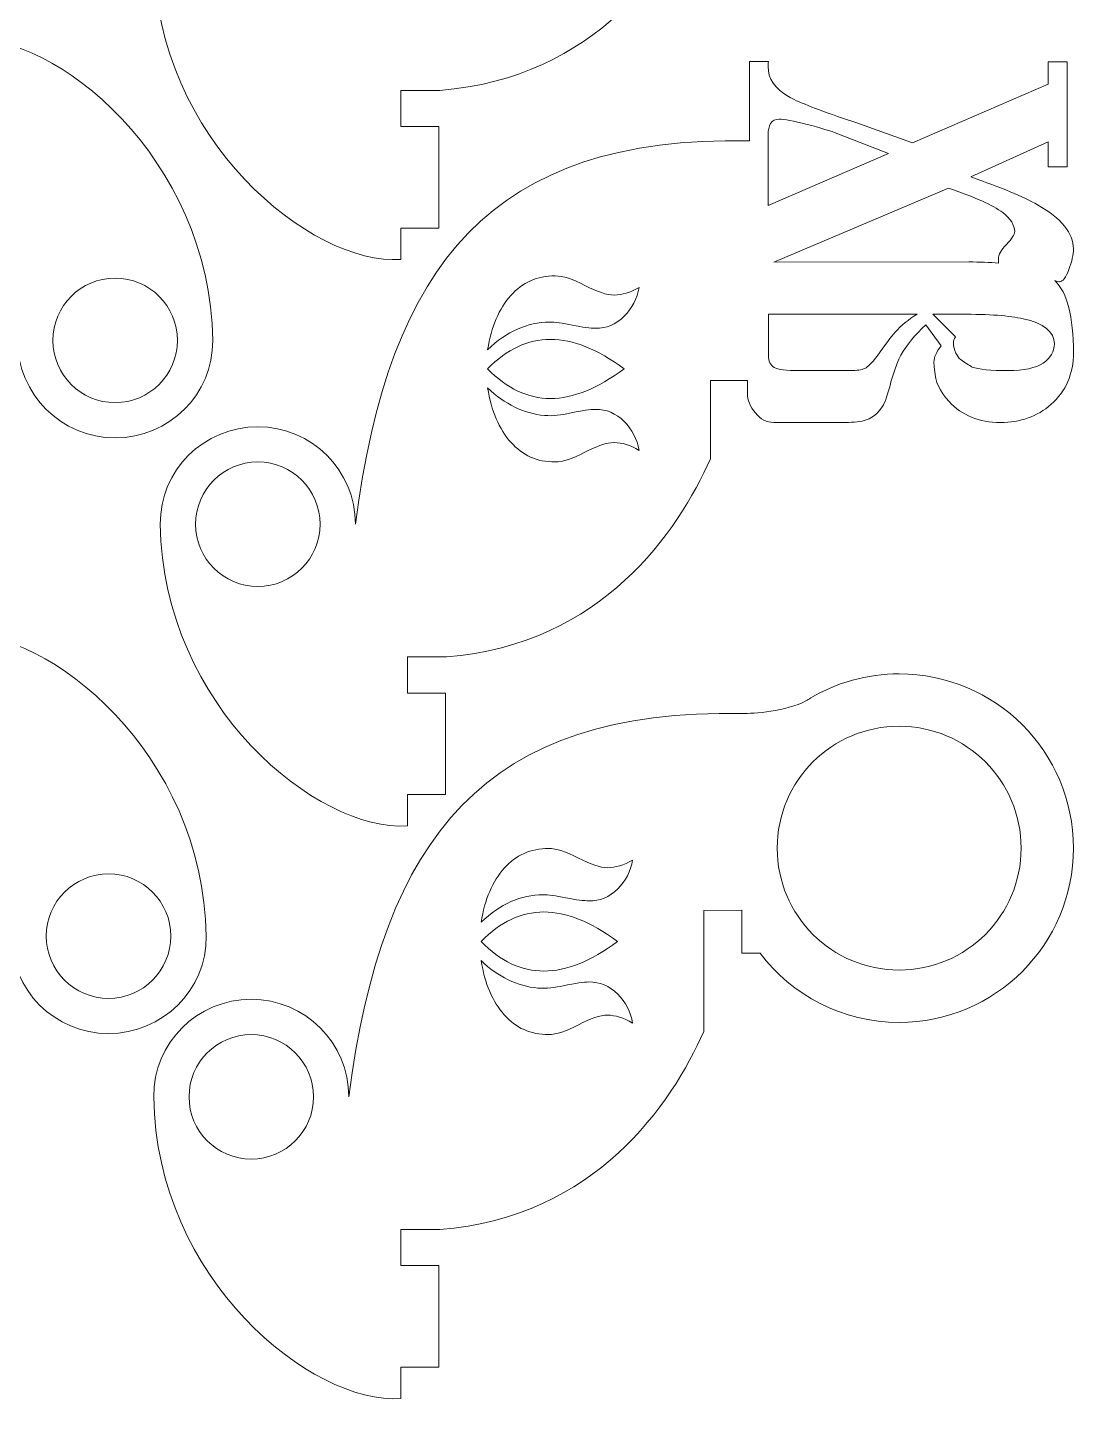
# Model space of a CAD drawing. Header units: centimetres. Extents: x -157 to -41, y -54 to 49.
# Drawn here: x -84.73 to -74.01, y -13.53 to 0.58 of the extents above; entities that cross this region are included whole.
import ezdxf

# ---------------------------------------------------------------- set-up
doc = ezdxf.new("R2010")
doc.units = ezdxf.units.CM
doc.header["$MEASUREMENT"] = 0
doc.layers.add('layer 1', color=7, linetype='Continuous')

msp = doc.modelspace()

# ---------------------------------------------------------------- linework, layer by layer
at = {"layer": 'layer 1', "color": 250, "lineweight": 9}
for points, knots in [([(-88.92392, 1.71043), (-88.92392, 1.71043), (-88.5423, 1.71043), (-88.5423, 1.71043), (-88.5423, 1.71043), (-88.5423, 1.71043), (-88.54194, 2.51514), (-88.54194, 2.51514), (-88.54194, 2.51514), (-88.2096, 3.25602), (-87.44083, 4.41679), (-85.83636, 4.54433), (-85.83636, 4.54433), (-85.83636, 4.54433), (-85.43636, 4.54433), (-85.43636, 4.54433), (-85.43636, 4.54433), (-85.43636, 4.54433), (-85.43636, 4.91499), (-85.43636, 4.91499), (-85.43636, 4.91499), (-85.43636, 4.91499), (-85.82637, 4.91499), (-85.82637, 4.91499), (-85.82637, 4.91499), (-85.82637, 4.91499), (-85.82637, 5.95499), (-85.82637, 5.95499), (-85.82637, 5.95499), (-85.82637, 5.95499), (-85.43636, 5.95499), (-85.43636, 5.95499), (-85.43636, 5.95499), (-85.43636, 5.95499), (-85.43636, 6.27723), (-85.43636, 6.27723), (-85.43636, 6.27723), (-84.51893, 6.33827), (-82.92936, 5.05902), (-82.90304, 3.18463), (-82.90304, 3.18463), (-82.89529, 2.63249), (-83.35085, 2.18463), (-83.90304, 2.18463), (-83.90304, 2.18463), (-84.45523, 2.18463), (-84.90304, 2.63243), (-84.90304, 3.18463), (-84.90304, 3.18463), (-85.24619, 0.50832), (-86.30886, -0.79556), (-88.93479, -0.74616), (-88.93479, -0.74616), (-88.93479, -0.74616), (-88.94191, -0.74613), (-88.94191, -0.74613), (-88.94191, -0.74613), (-88.94191, -0.74613), (-88.94191, -1.55806), (-88.94191, -1.55806), (-88.94191, -1.55806), (-88.94191, -1.55806), (-89.1379, -1.55806), (-89.1379, -1.55806), (-89.1379, -1.55806), (-89.13464, -1.53395), (-89.133, -1.51707), (-89.133, -1.50743), (-89.133, -1.50743), (-89.133, -1.38447), (-89.20324, -1.28201), (-89.3437, -1.20004), (-89.3437, -1.20004), (-89.42863, -1.14941), (-89.61319, -1.07587), (-89.89738, -0.97944), (-89.89738, -0.97944), (-89.89738, -0.97944), (-90.03458, -0.93242), (-90.03458, -0.93242), (-90.03458, -0.93242), (-90.03458, -0.93242), (-90.61276, -0.72629), (-90.61276, -0.72629), (-90.61276, -0.72629), (-90.61276, -0.72629), (-92.00432, -1.32661), (-92.00432, -1.32661), (-92.00432, -1.32661), (-92.00432, -1.32661), (-92.00432, -1.55444), (-92.00432, -1.55444), (-92.00432, -1.55444), (-92.00432, -1.55444), (-92.20031, -1.55444), (-92.20031, -1.55444), (-92.20031, -1.55444), (-92.20031, -1.55444), (-92.20031, -0.48037), (-92.20031, -0.48037), (-92.20031, -0.48037), (-92.20031, -0.48037), (-92.00432, -0.48037), (-92.00432, -0.48037), (-92.00432, -0.48037), (-92.00432, -0.48037), (-92.00432, -0.73714), (-92.00432, -0.73714), (-92.00432, -0.73714), (-92.00432, -0.73714), (-91.21054, -0.37549), (-91.21054, -0.37549), (-91.21054, -0.37549), (-91.52086, -0.26941), (-91.74952, -0.17417), (-91.89652, -0.08979), (-91.89652, -0.08979), (-92.14151, 0.05004), (-92.26401, 0.20073), (-92.26401, 0.36226), (-92.26401, 0.36226), (-92.26401, 0.42012), (-92.24849, 0.49064), (-92.21746, 0.57382), (-92.21746, 0.57382), (-92.18643, 0.657), (-92.15458, 0.69858), (-92.12191, 0.69858), (-92.12191, 0.69858), (-92.1138, 0.69858), (-92.0978, 0.69489), (-92.07396, 0.68746), (-92.07396, 0.68746), (-92.20065, 0.81095), (-92.26401, 1.05682), (-92.26401, 1.42518), (-92.26401, 1.42518), (-92.26401, 1.64457), (-92.18724, 1.82178), (-92.03372, 1.95679), (-92.03372, 1.95679), (-91.89325, 2.07975), (-91.72012, 2.14123), (-91.51433, 2.14123), (-91.51433, 2.14123), (-91.29547, 2.14123), (-91.12071, 2.0701), (-90.99005, 1.92786), (-90.99005, 1.92786), (-90.89205, 1.81937), (-90.84305, 1.7157), (-90.84305, 1.61685), (-90.84305, 1.61685), (-90.83979, 1.59997), (-90.83734, 1.58189), (-90.8357, 1.5626), (-90.8357, 1.5626), (-90.83407, 1.54332), (-90.83325, 1.53005), (-90.83325, 1.52282), (-90.83325, 1.52282), (-90.83325, 1.47219), (-90.85775, 1.41674), (-90.90675, 1.35647), (-90.90675, 1.35647), (-90.90675, 1.35647), (-90.74995, 1.13948), (-90.74995, 1.13948), (-90.74995, 1.13948), (-90.63889, 1.24315), (-90.55396, 1.34682), (-90.49516, 1.45049), (-90.49516, 1.45049), (-90.47556, 1.48425), (-90.45678, 1.52824), (-90.43881, 1.58249), (-90.43881, 1.58249), (-90.42085, 1.63674), (-90.4037, 1.69159), (-90.38737, 1.74704), (-90.38737, 1.74704), (-90.35797, 1.85312), (-90.34, 1.91219), (-90.33347, 1.92425), (-90.33347, 1.92425), (-90.28774, 2.02309), (-90.2224, 2.08698), (-90.13747, 2.11592), (-90.13747, 2.11592), (-90.08847, 2.13279), (-90.01661, 2.14123), (-89.92188, 2.14123), (-89.92188, 2.14123), (-89.92188, 2.14123), (-89.3486, 2.14123), (-89.3486, 2.14123), (-89.3486, 2.14123), (-89.3486, 2.14123), (-89.1918, 2.14123), (-89.1918, 2.14123), (-89.1918, 2.14123), (-89.11994, 2.14123), (-89.05706, 2.10868), (-89.00316, 2.04359), (-89.00316, 2.04359), (-88.94926, 1.97789), (-88.92231, 1.91159), (-88.92231, 1.84408), (-88.92231, 1.84408), (-88.92231, 1.84408), (-88.92392, 1.71043), (-88.92392, 1.71043)], [0, 0, 0, 0, 0.01851852, 0.01851852, 0.01851852, 0.01851852, 0.03703704, 0.03703704, 0.03703704, 0.03703704, 0.05555556, 0.05555556, 0.05555556, 0.05555556, 0.07407407, 0.07407407, 0.07407407, 0.07407407, 0.09259259, 0.09259259, 0.09259259, 0.09259259, 0.11111111, 0.11111111, 0.11111111, 0.11111111, 0.12962963, 0.12962963, 0.12962963, 0.12962963, 0.14814815, 0.14814815, 0.14814815, 0.14814815, 0.16666667, 0.16666667, 0.16666667, 0.16666667, 0.18518519, 0.18518519, 0.18518519, 0.18518519, 0.2037037, 0.2037037, 0.2037037, 0.2037037, 0.22222222, 0.22222222, 0.22222222, 0.22222222, 0.24074074, 0.24074074, 0.24074074, 0.24074074, 0.25925926, 0.25925926, 0.25925926, 0.25925926, 0.27777778, 0.27777778, 0.27777778, 0.27777778, 0.2962963, 0.2962963, 0.2962963, 0.2962963, 0.31481481, 0.31481481, 0.31481481, 0.31481481, 0.33333333, 0.33333333, 0.33333333, 0.33333333, 0.35185185, 0.35185185, 0.35185185, 0.35185185, 0.37037037, 0.37037037, 0.37037037, 0.37037037, 0.38888889, 0.38888889, 0.38888889, 0.38888889, 0.40740741, 0.40740741, 0.40740741, 0.40740741, 0.42592593, 0.42592593, 0.42592593, 0.42592593, 0.44444444, 0.44444444, 0.44444444, 0.44444444, 0.46296296, 0.46296296, 0.46296296, 0.46296296, 0.48148148, 0.48148148, 0.48148148, 0.48148148, 0.5, 0.5, 0.5, 0.5, 0.51851852, 0.51851852, 0.51851852, 0.51851852, 0.53703704, 0.53703704, 0.53703704, 0.53703704, 0.55555556, 0.55555556, 0.55555556, 0.55555556, 0.57407407, 0.57407407, 0.57407407, 0.57407407, 0.59259259, 0.59259259, 0.59259259, 0.59259259, 0.61111111, 0.61111111, 0.61111111, 0.61111111, 0.62962963, 0.62962963, 0.62962963, 0.62962963, 0.64814815, 0.64814815, 0.64814815, 0.64814815, 0.66666667, 0.66666667, 0.66666667, 0.66666667, 0.68518519, 0.68518519, 0.68518519, 0.68518519, 0.7037037, 0.7037037, 0.7037037, 0.7037037, 0.72222222, 0.72222222, 0.72222222, 0.72222222, 0.74074074, 0.74074074, 0.74074074, 0.74074074, 0.75925926, 0.75925926, 0.75925926, 0.75925926, 0.77777778, 0.77777778, 0.77777778, 0.77777778, 0.7962963, 0.7962963, 0.7962963, 0.7962963, 0.81481481, 0.81481481, 0.81481481, 0.81481481, 0.83333333, 0.83333333, 0.83333333, 0.83333333, 0.85185185, 0.85185185, 0.85185185, 0.85185185, 0.87037037, 0.87037037, 0.87037037, 0.87037037, 0.88888889, 0.88888889, 0.88888889, 0.88888889, 0.90740741, 0.90740741, 0.90740741, 0.90740741, 0.92592593, 0.92592593, 0.92592593, 0.92592593, 0.94444444, 0.94444444, 0.94444444, 0.94444444, 0.96296296, 0.96296296, 0.96296296, 0.96296296, 1, 1, 1, 1]), ([(-77.22502, 2.77376), (-77.22502, 2.77376), (-77.41083, 2.77376), (-77.41083, 2.77376), (-77.41083, 2.77376), (-77.41083, 2.77376), (-77.41083, 3.21325), (-77.41083, 3.21325), (-77.41083, 3.21325), (-77.41083, 3.21325), (-77.80083, 3.21149), (-77.80083, 3.21149), (-77.80083, 3.21149), (-77.80083, 3.21149), (-77.80119, 1.96905), (-77.80119, 1.96905), (-77.80119, 1.96905), (-78.13353, 1.22817), (-78.9023, 0.0674), (-80.50677, -0.06014), (-80.50677, -0.06014), (-80.50677, -0.06014), (-80.90677, -0.06014), (-80.90677, -0.06014), (-80.90677, -0.06014), (-80.90677, -0.06014), (-80.90677, -0.4308), (-80.90677, -0.4308), (-80.90677, -0.4308), (-80.90677, -0.4308), (-80.51676, -0.4308), (-80.51676, -0.4308), (-80.51676, -0.4308), (-80.51676, -0.4308), (-80.51676, -1.4708), (-80.51676, -1.4708), (-80.51676, -1.4708), (-80.51676, -1.4708), (-80.90677, -1.4708), (-80.90677, -1.4708), (-80.90677, -1.4708), (-80.90677, -1.4708), (-80.90677, -1.79304), (-80.90677, -1.79304), (-80.90677, -1.79304), (-81.8242, -1.85408), (-83.41377, -0.57483), (-83.44009, 1.29956), (-83.44009, 1.29956), (-83.44784, 1.8517), (-82.99228, 2.29956), (-82.44009, 2.29956), (-82.44009, 2.29956), (-81.8879, 2.29956), (-81.44009, 1.85176), (-81.44009, 1.29956), (-81.44009, 1.29956), (-81.09662, 3.97831), (-80.03233, 5.28214), (-77.40119, 5.23022), (-77.40119, 5.23022), (-77.30035, 5.22607), (-76.95071, 5.25526), (-76.75514, 5.35884), (-76.75514, 5.35884), (-76.73904, 5.36907), (-76.72273, 5.379), (-76.70629, 5.38872), (-76.70629, 5.38872), (-76.70629, 5.38872), (-76.70525, 5.38945), (-76.70525, 5.38945), (-76.70525, 5.38945), (-76.70525, 5.38945), (-76.70504, 5.38946), (-76.70504, 5.38946), (-76.70504, 5.38946), (-76.43926, 5.5463), (-76.12944, 5.63642), (-75.79856, 5.63642), (-75.79856, 5.63642), (-74.81191, 5.63642), (-74.01177, 4.83628), (-74.01177, 3.84963), (-74.01177, 3.84963), (-74.01177, 2.86298), (-74.81191, 2.06284), (-75.79856, 2.06284), (-75.79856, 2.06284), (-76.38127, 2.06284), (-76.89883, 2.342), (-77.22502, 2.77376)], [0, 0, 0, 0, 0.04166667, 0.04166667, 0.04166667, 0.04166667, 0.08333333, 0.08333333, 0.08333333, 0.08333333, 0.125, 0.125, 0.125, 0.125, 0.16666667, 0.16666667, 0.16666667, 0.16666667, 0.20833333, 0.20833333, 0.20833333, 0.20833333, 0.25, 0.25, 0.25, 0.25, 0.29166667, 0.29166667, 0.29166667, 0.29166667, 0.33333333, 0.33333333, 0.33333333, 0.33333333, 0.375, 0.375, 0.375, 0.375, 0.41666667, 0.41666667, 0.41666667, 0.41666667, 0.45833333, 0.45833333, 0.45833333, 0.45833333, 0.5, 0.5, 0.5, 0.5, 0.54166667, 0.54166667, 0.54166667, 0.54166667, 0.58333333, 0.58333333, 0.58333333, 0.58333333, 0.625, 0.625, 0.625, 0.625, 0.66666667, 0.66666667, 0.66666667, 0.66666667, 0.70833333, 0.70833333, 0.70833333, 0.70833333, 0.75, 0.75, 0.75, 0.75, 0.79166667, 0.79166667, 0.79166667, 0.79166667, 0.83333333, 0.83333333, 0.83333333, 0.83333333, 0.875, 0.875, 0.875, 0.875, 0.91666667, 0.91666667, 0.91666667, 0.91666667, 1, 1, 1, 1]), ([(-89.05076, -4.09678), (-89.05076, -4.09678), (-88.86495, -4.09678), (-88.86495, -4.09678), (-88.86495, -4.09678), (-88.86495, -4.09678), (-88.86495, -4.53627), (-88.86495, -4.53627), (-88.86495, -4.53627), (-88.86495, -4.53627), (-88.47495, -4.53451), (-88.47495, -4.53451), (-88.47495, -4.53451), (-88.47495, -4.53451), (-88.47459, -3.29207), (-88.47459, -3.29207), (-88.47459, -3.29207), (-88.14225, -2.55119), (-87.37348, -1.39042), (-85.76901, -1.26288), (-85.76901, -1.26288), (-85.76901, -1.26288), (-85.36901, -1.26288), (-85.36901, -1.26288), (-85.36901, -1.26288), (-85.36901, -1.26288), (-85.36901, -0.89222), (-85.36901, -0.89222), (-85.36901, -0.89222), (-85.36901, -0.89222), (-85.75902, -0.89222), (-85.75902, -0.89222), (-85.75902, -0.89222), (-85.75902, -0.89222), (-85.75902, 0.14778), (-85.75902, 0.14778), (-85.75902, 0.14778), (-85.75902, 0.14778), (-85.36901, 0.14778), (-85.36901, 0.14778), (-85.36901, 0.14778), (-85.36901, 0.14778), (-85.36901, 0.47002), (-85.36901, 0.47002), (-85.36901, 0.47002), (-84.45158, 0.53106), (-82.86201, -0.74819), (-82.83569, -2.62258), (-82.83569, -2.62258), (-82.82794, -3.17472), (-83.2835, -3.62258), (-83.83569, -3.62258), (-83.83569, -3.62258), (-84.38788, -3.62258), (-84.83569, -3.17478), (-84.83569, -2.62258), (-84.83569, -2.62258), (-85.17916, -5.30133), (-86.24345, -6.60516), (-88.87459, -6.55324), (-88.87459, -6.55324), (-88.97543, -6.54909), (-89.32507, -6.57828), (-89.52064, -6.68186), (-89.52064, -6.68186), (-89.53674, -6.69209), (-89.55305, -6.70202), (-89.56949, -6.71174), (-89.56949, -6.71174), (-89.56949, -6.71174), (-89.57053, -6.71247), (-89.57053, -6.71247), (-89.57053, -6.71247), (-89.57053, -6.71247), (-89.57074, -6.71248), (-89.57074, -6.71248), (-89.57074, -6.71248), (-89.83652, -6.86932), (-90.14634, -6.95944), (-90.47722, -6.95944), (-90.47722, -6.95944), (-91.46387, -6.95944), (-92.26401, -6.1593), (-92.26401, -5.17265), (-92.26401, -5.17265), (-92.26401, -4.186), (-91.46387, -3.38586), (-90.47722, -3.38586), (-90.47722, -3.38586), (-89.89451, -3.38586), (-89.37695, -3.66502), (-89.05076, -4.09678)], [0, 0, 0, 0, 0.04166667, 0.04166667, 0.04166667, 0.04166667, 0.08333333, 0.08333333, 0.08333333, 0.08333333, 0.125, 0.125, 0.125, 0.125, 0.16666667, 0.16666667, 0.16666667, 0.16666667, 0.20833333, 0.20833333, 0.20833333, 0.20833333, 0.25, 0.25, 0.25, 0.25, 0.29166667, 0.29166667, 0.29166667, 0.29166667, 0.33333333, 0.33333333, 0.33333333, 0.33333333, 0.375, 0.375, 0.375, 0.375, 0.41666667, 0.41666667, 0.41666667, 0.41666667, 0.45833333, 0.45833333, 0.45833333, 0.45833333, 0.5, 0.5, 0.5, 0.5, 0.54166667, 0.54166667, 0.54166667, 0.54166667, 0.58333333, 0.58333333, 0.58333333, 0.58333333, 0.625, 0.625, 0.625, 0.625, 0.66666667, 0.66666667, 0.66666667, 0.66666667, 0.70833333, 0.70833333, 0.70833333, 0.70833333, 0.75, 0.75, 0.75, 0.75, 0.79166667, 0.79166667, 0.79166667, 0.79166667, 0.83333333, 0.83333333, 0.83333333, 0.83333333, 0.875, 0.875, 0.875, 0.875, 0.91666667, 0.91666667, 0.91666667, 0.91666667, 1, 1, 1, 1]), ([(-77.35186, -3.03345), (-77.35186, -3.03345), (-77.73348, -3.03345), (-77.73348, -3.03345), (-77.73348, -3.03345), (-77.73348, -3.03345), (-77.73384, -3.83816), (-77.73384, -3.83816), (-77.73384, -3.83816), (-78.06618, -4.57904), (-78.83495, -5.73981), (-80.43942, -5.86735), (-80.43942, -5.86735), (-80.43942, -5.86735), (-80.83942, -5.86735), (-80.83942, -5.86735), (-80.83942, -5.86735), (-80.83942, -5.86735), (-80.83942, -6.23801), (-80.83942, -6.23801), (-80.83942, -6.23801), (-80.83942, -6.23801), (-80.44941, -6.23801), (-80.44941, -6.23801), (-80.44941, -6.23801), (-80.44941, -6.23801), (-80.44941, -7.27801), (-80.44941, -7.27801), (-80.44941, -7.27801), (-80.44941, -7.27801), (-80.83942, -7.27801), (-80.83942, -7.27801), (-80.83942, -7.27801), (-80.83942, -7.27801), (-80.83942, -7.60025), (-80.83942, -7.60025), (-80.83942, -7.60025), (-81.75685, -7.66129), (-83.34642, -6.38204), (-83.37274, -4.50765), (-83.37274, -4.50765), (-83.38049, -3.95551), (-82.92493, -3.50765), (-82.37274, -3.50765), (-82.37274, -3.50765), (-81.82055, -3.50765), (-81.37274, -3.95545), (-81.37274, -4.50765), (-81.37274, -4.50765), (-81.02959, -1.83134), (-79.96692, -0.52746), (-77.34099, -0.57686), (-77.34099, -0.57686), (-77.34099, -0.57686), (-77.33387, -0.57689), (-77.33387, -0.57689), (-77.33387, -0.57689), (-77.33387, -0.57689), (-77.33387, 0.23504), (-77.33387, 0.23504), (-77.33387, 0.23504), (-77.33387, 0.23504), (-77.13788, 0.23504), (-77.13788, 0.23504), (-77.13788, 0.23504), (-77.14114, 0.21093), (-77.14278, 0.19405), (-77.14278, 0.18441), (-77.14278, 0.18441), (-77.14278, 0.06145), (-77.07254, -0.04101), (-76.93208, -0.12298), (-76.93208, -0.12298), (-76.84715, -0.17361), (-76.66259, -0.24715), (-76.3784, -0.34358), (-76.3784, -0.34358), (-76.3784, -0.34358), (-76.2412, -0.3906), (-76.2412, -0.3906), (-76.2412, -0.3906), (-76.2412, -0.3906), (-75.66302, -0.59673), (-75.66302, -0.59673), (-75.66302, -0.59673), (-75.66302, -0.59673), (-74.27146, 0.00359), (-74.27146, 0.00359), (-74.27146, 0.00359), (-74.27146, 0.00359), (-74.27146, 0.23142), (-74.27146, 0.23142), (-74.27146, 0.23142), (-74.27146, 0.23142), (-74.07547, 0.23142), (-74.07547, 0.23142), (-74.07547, 0.23142), (-74.07547, 0.23142), (-74.07547, -0.84265), (-74.07547, -0.84265), (-74.07547, -0.84265), (-74.07547, -0.84265), (-74.27146, -0.84265), (-74.27146, -0.84265), (-74.27146, -0.84265), (-74.27146, -0.84265), (-74.27146, -0.58588), (-74.27146, -0.58588), (-74.27146, -0.58588), (-74.27146, -0.58588), (-75.06524, -0.94753), (-75.06524, -0.94753), (-75.06524, -0.94753), (-74.75492, -1.05361), (-74.52626, -1.14885), (-74.37926, -1.23323), (-74.37926, -1.23323), (-74.13427, -1.37306), (-74.01177, -1.52375), (-74.01177, -1.68528), (-74.01177, -1.68528), (-74.01177, -1.74314), (-74.02729, -1.81366), (-74.05832, -1.89684), (-74.05832, -1.89684), (-74.08935, -1.98002), (-74.1212, -2.0216), (-74.15387, -2.0216), (-74.15387, -2.0216), (-74.16198, -2.0216), (-74.17798, -2.01791), (-74.20182, -2.01048), (-74.20182, -2.01048), (-74.07513, -2.13397), (-74.01177, -2.37984), (-74.01177, -2.7482), (-74.01177, -2.7482), (-74.01177, -2.96759), (-74.08854, -3.1448), (-74.24206, -3.27981), (-74.24206, -3.27981), (-74.38253, -3.40277), (-74.55566, -3.46425), (-74.76145, -3.46425), (-74.76145, -3.46425), (-74.98031, -3.46425), (-75.15507, -3.39312), (-75.28573, -3.25088), (-75.28573, -3.25088), (-75.38373, -3.14239), (-75.43273, -3.03872), (-75.43273, -2.93987), (-75.43273, -2.93987), (-75.43599, -2.92299), (-75.43844, -2.90491), (-75.44008, -2.88562), (-75.44008, -2.88562), (-75.44171, -2.86634), (-75.44253, -2.85307), (-75.44253, -2.84584), (-75.44253, -2.84584), (-75.44253, -2.79521), (-75.41803, -2.73976), (-75.36903, -2.67949), (-75.36903, -2.67949), (-75.36903, -2.67949), (-75.52583, -2.4625), (-75.52583, -2.4625), (-75.52583, -2.4625), (-75.63689, -2.56617), (-75.72182, -2.66984), (-75.78062, -2.77351), (-75.78062, -2.77351), (-75.80022, -2.80727), (-75.819, -2.85126), (-75.83697, -2.90551), (-75.83697, -2.90551), (-75.85493, -2.95976), (-75.87208, -3.01461), (-75.88841, -3.07006), (-75.88841, -3.07006), (-75.91781, -3.17614), (-75.93578, -3.23521), (-75.94231, -3.24727), (-75.94231, -3.24727), (-75.98804, -3.34611), (-76.05338, -3.41), (-76.13831, -3.43894), (-76.13831, -3.43894), (-76.18731, -3.45581), (-76.25917, -3.46425), (-76.3539, -3.46425), (-76.3539, -3.46425), (-76.3539, -3.46425), (-76.92718, -3.46425), (-76.92718, -3.46425), (-76.92718, -3.46425), (-76.92718, -3.46425), (-77.08398, -3.46425), (-77.08398, -3.46425), (-77.08398, -3.46425), (-77.15584, -3.46425), (-77.21872, -3.4317), (-77.27262, -3.36661), (-77.27262, -3.36661), (-77.32652, -3.30091), (-77.35347, -3.23461), (-77.35347, -3.1671), (-77.35347, -3.1671), (-77.35347, -3.1671), (-77.35186, -3.03345), (-77.35186, -3.03345)], [0, 0, 0, 0, 0.01851852, 0.01851852, 0.01851852, 0.01851852, 0.03703704, 0.03703704, 0.03703704, 0.03703704, 0.05555556, 0.05555556, 0.05555556, 0.05555556, 0.07407407, 0.07407407, 0.07407407, 0.07407407, 0.09259259, 0.09259259, 0.09259259, 0.09259259, 0.11111111, 0.11111111, 0.11111111, 0.11111111, 0.12962963, 0.12962963, 0.12962963, 0.12962963, 0.14814815, 0.14814815, 0.14814815, 0.14814815, 0.16666667, 0.16666667, 0.16666667, 0.16666667, 0.18518519, 0.18518519, 0.18518519, 0.18518519, 0.2037037, 0.2037037, 0.2037037, 0.2037037, 0.22222222, 0.22222222, 0.22222222, 0.22222222, 0.24074074, 0.24074074, 0.24074074, 0.24074074, 0.25925926, 0.25925926, 0.25925926, 0.25925926, 0.27777778, 0.27777778, 0.27777778, 0.27777778, 0.2962963, 0.2962963, 0.2962963, 0.2962963, 0.31481481, 0.31481481, 0.31481481, 0.31481481, 0.33333333, 0.33333333, 0.33333333, 0.33333333, 0.35185185, 0.35185185, 0.35185185, 0.35185185, 0.37037037, 0.37037037, 0.37037037, 0.37037037, 0.38888889, 0.38888889, 0.38888889, 0.38888889, 0.40740741, 0.40740741, 0.40740741, 0.40740741, 0.42592593, 0.42592593, 0.42592593, 0.42592593, 0.44444444, 0.44444444, 0.44444444, 0.44444444, 0.46296296, 0.46296296, 0.46296296, 0.46296296, 0.48148148, 0.48148148, 0.48148148, 0.48148148, 0.5, 0.5, 0.5, 0.5, 0.51851852, 0.51851852, 0.51851852, 0.51851852, 0.53703704, 0.53703704, 0.53703704, 0.53703704, 0.55555556, 0.55555556, 0.55555556, 0.55555556, 0.57407407, 0.57407407, 0.57407407, 0.57407407, 0.59259259, 0.59259259, 0.59259259, 0.59259259, 0.61111111, 0.61111111, 0.61111111, 0.61111111, 0.62962963, 0.62962963, 0.62962963, 0.62962963, 0.64814815, 0.64814815, 0.64814815, 0.64814815, 0.66666667, 0.66666667, 0.66666667, 0.66666667, 0.68518519, 0.68518519, 0.68518519, 0.68518519, 0.7037037, 0.7037037, 0.7037037, 0.7037037, 0.72222222, 0.72222222, 0.72222222, 0.72222222, 0.74074074, 0.74074074, 0.74074074, 0.74074074, 0.75925926, 0.75925926, 0.75925926, 0.75925926, 0.77777778, 0.77777778, 0.77777778, 0.77777778, 0.7962963, 0.7962963, 0.7962963, 0.7962963, 0.81481481, 0.81481481, 0.81481481, 0.81481481, 0.83333333, 0.83333333, 0.83333333, 0.83333333, 0.85185185, 0.85185185, 0.85185185, 0.85185185, 0.87037037, 0.87037037, 0.87037037, 0.87037037, 0.88888889, 0.88888889, 0.88888889, 0.88888889, 0.90740741, 0.90740741, 0.90740741, 0.90740741, 0.92592593, 0.92592593, 0.92592593, 0.92592593, 0.94444444, 0.94444444, 0.94444444, 0.94444444, 0.96296296, 0.96296296, 0.96296296, 0.96296296, 1, 1, 1, 1]), ([(-77.14279, -0.59673), (-77.14279, -0.59673), (-77.14279, -0.91498), (-77.14279, -0.91498), (-77.14279, -0.91498), (-77.14279, -0.91498), (-77.14278, -0.91498), (-77.14278, -0.91498), (-77.14278, -0.91498), (-77.14278, -0.91498), (-77.14278, -1.24046), (-77.14278, -1.24046), (-77.14278, -1.24046), (-77.14278, -1.24046), (-75.90801, -0.70523), (-75.90801, -0.70523), (-75.90801, -0.70523), (-75.90801, -0.70523), (-76.42658, -0.50452), (-76.42658, -0.50452), (-76.42658, -0.50452), (-76.49845, -0.47619), (-76.60379, -0.44364), (-76.74262, -0.40808), (-76.74262, -0.40808), (-76.88227, -0.37252), (-76.97781, -0.35443), (-77.03008, -0.35443), (-77.03008, -0.35443), (-77.06928, -0.35443), (-77.09786, -0.36951), (-77.11583, -0.39964), (-77.11583, -0.39964), (-77.13379, -0.42978), (-77.14278, -0.46655), (-77.14278, -0.50994), (-77.14278, -0.50994), (-77.14278, -0.54852), (-77.14278, -0.57745), (-77.14278, -0.59673), (-77.14278, -0.59673), (-77.14278, -0.59673), (-77.14279, -0.59673), (-77.14279, -0.59673)], [0, 0, 0, 0, 0.08333333, 0.08333333, 0.08333333, 0.08333333, 0.16666667, 0.16666667, 0.16666667, 0.16666667, 0.25, 0.25, 0.25, 0.25, 0.33333333, 0.33333333, 0.33333333, 0.33333333, 0.41666667, 0.41666667, 0.41666667, 0.41666667, 0.5, 0.5, 0.5, 0.5, 0.58333333, 0.58333333, 0.58333333, 0.58333333, 0.66666667, 0.66666667, 0.66666667, 0.66666667, 0.75, 0.75, 0.75, 0.75, 0.83333333, 0.83333333, 0.83333333, 0.83333333, 1, 1, 1, 1]), ([(-74.77909, -1.83016), (-74.78041, -1.80978), (-74.78105, -1.79521), (-74.78105, -1.78654), (-74.78105, -1.78654), (-74.78105, -1.74555), (-74.75328, -1.69613), (-74.69775, -1.63827), (-74.69775, -1.63827), (-74.64222, -1.5804), (-74.61445, -1.537), (-74.61445, -1.50808), (-74.61445, -1.50808), (-74.61445, -1.44057), (-74.65529, -1.37547), (-74.73695, -1.31278), (-74.73695, -1.31278), (-74.83903, -1.23563), (-75.02359, -1.15246), (-75.29227, -1.06325), (-75.29227, -1.06325), (-75.29227, -1.06325), (-77.08211, -1.82229), (-77.08211, -1.82229), (-77.08211, -1.82229), (-77.08211, -1.82229), (-75.08484, -1.81877), (-75.08484, -1.81877), (-75.08484, -1.81877), (-74.97317, -1.81877), (-74.87128, -1.82259), (-74.77909, -1.83016)], [0, 0, 0, 0, 0.11111111, 0.11111111, 0.11111111, 0.11111111, 0.22222222, 0.22222222, 0.22222222, 0.22222222, 0.33333333, 0.33333333, 0.33333333, 0.33333333, 0.44444444, 0.44444444, 0.44444444, 0.44444444, 0.55555556, 0.55555556, 0.55555556, 0.55555556, 0.66666667, 0.66666667, 0.66666667, 0.66666667, 0.77777778, 0.77777778, 0.77777778, 0.77777778, 1, 1, 1, 1]), ([(-79.01958, -2.0596), (-78.89473, -2.12519), (-78.79505, -2.15789), (-78.72111, -2.15789), (-78.72111, -2.15789), (-78.6392, -2.15789), (-78.55349, -2.13167), (-78.46422, -2.07927), (-78.46422, -2.07927), (-78.48424, -2.1949), (-78.53511, -2.29359), (-78.61682, -2.37533), (-78.61682, -2.37533), (-78.70331, -2.46019), (-78.80135, -2.50125), (-78.91081, -2.49807), (-78.91081, -2.49807), (-78.96326, -2.49807), (-79.04209, -2.4878), (-79.14667, -2.46692), (-79.14667, -2.46692), (-79.2518, -2.44602), (-79.33061, -2.43573), (-79.3831, -2.43573), (-79.3831, -2.43573), (-79.60807, -2.43573), (-79.81957, -2.52964), (-80.01712, -2.71795), (-80.01712, -2.71795), (-79.97848, -2.48219), (-79.89955, -2.29665), (-79.77975, -2.16265), (-79.77975, -2.16265), (-79.66055, -2.02826), (-79.50873, -1.96131), (-79.325, -1.96131), (-79.325, -1.96131), (-79.24648, -1.96131), (-79.14461, -1.99399), (-79.01958, -2.0596)], [0, 0, 0, 0, 0.09090909, 0.09090909, 0.09090909, 0.09090909, 0.18181818, 0.18181818, 0.18181818, 0.18181818, 0.27272727, 0.27272727, 0.27272727, 0.27272727, 0.36363636, 0.36363636, 0.36363636, 0.36363636, 0.45454545, 0.45454545, 0.45454545, 0.45454545, 0.54545455, 0.54545455, 0.54545455, 0.54545455, 0.63636364, 0.63636364, 0.63636364, 0.63636364, 0.72727273, 0.72727273, 0.72727273, 0.72727273, 0.81818182, 0.81818182, 0.81818182, 0.81818182, 1, 1, 1, 1]), ([(-84.47396, -2.62258), (-84.47396, -2.27013), (-84.18814, -1.98431), (-83.83569, -1.98431), (-83.83569, -1.98431), (-83.48324, -1.98431), (-83.19742, -2.27013), (-83.19742, -2.62258), (-83.19742, -2.62258), (-83.19742, -2.97503), (-83.48324, -3.26085), (-83.83569, -3.26085), (-83.83569, -3.26085), (-84.18814, -3.26085), (-84.47396, -2.97503), (-84.47396, -2.62258)], [0, 0, 0, 0, 0.2, 0.2, 0.2, 0.2, 0.4, 0.4, 0.4, 0.4, 0.6, 0.6, 0.6, 0.6, 1, 1, 1, 1]), ([(-77.13788, -2.35401), (-77.13788, -2.35401), (-77.13788, -2.77954), (-77.13788, -2.77954), (-77.13788, -2.77954), (-77.13788, -2.83801), (-77.11828, -2.87778), (-77.07908, -2.90009), (-77.07908, -2.90009), (-77.03988, -2.92179), (-76.95495, -2.93264), (-76.82429, -2.93264), (-76.82429, -2.93264), (-76.82429, -2.93264), (-76.3, -2.93264), (-76.3, -2.93264), (-76.3, -2.93264), (-76.2314, -2.93264), (-76.18159, -2.9254), (-76.15056, -2.91094), (-76.15056, -2.91094), (-76.11952, -2.89647), (-76.07788, -2.85368), (-76.02561, -2.78316), (-76.02561, -2.78316), (-75.94068, -2.66442), (-75.87861, -2.58305), (-75.83942, -2.53965), (-75.83942, -2.53965), (-75.77735, -2.46913), (-75.70222, -2.40765), (-75.61402, -2.35401), (-75.61402, -2.35401), (-75.61402, -2.35401), (-77.13788, -2.35401), (-77.13788, -2.35401)], [0, 0, 0, 0, 0.1, 0.1, 0.1, 0.1, 0.2, 0.2, 0.2, 0.2, 0.3, 0.3, 0.3, 0.3, 0.4, 0.4, 0.4, 0.4, 0.5, 0.5, 0.5, 0.5, 0.6, 0.6, 0.6, 0.6, 0.7, 0.7, 0.7, 0.7, 0.8, 0.8, 0.8, 0.8, 1, 1, 1, 1]), ([(-75.45233, -2.35401), (-75.45233, -2.35401), (-75.22203, -2.58667), (-75.22203, -2.58667), (-75.22203, -2.58667), (-75.2351, -2.60656), (-75.24163, -2.62825), (-75.24163, -2.65236), (-75.24163, -2.65236), (-75.24163, -2.68611), (-75.23347, -2.71987), (-75.21713, -2.75241), (-75.21713, -2.75241), (-75.2008, -2.78496), (-75.1861, -2.80666), (-75.17304, -2.81631), (-75.17304, -2.81631), (-75.10117, -2.86453), (-75.06034, -2.89165), (-75.05054, -2.89647), (-75.05054, -2.89647), (-74.98194, -2.92058), (-74.85945, -2.93264), (-74.68305, -2.93264), (-74.68305, -2.93264), (-74.51972, -2.93264), (-74.39968, -2.90672), (-74.32291, -2.85488), (-74.32291, -2.85488), (-74.24615, -2.80305), (-74.20777, -2.73735), (-74.20777, -2.65779), (-74.20777, -2.65779), (-74.20777, -2.53242), (-74.31393, -2.44683), (-74.52626, -2.40102), (-74.52626, -2.40102), (-74.66672, -2.36968), (-74.87905, -2.35401), (-75.16324, -2.35401), (-75.16324, -2.35401), (-75.2155, -2.35401), (-75.26532, -2.35401), (-75.31268, -2.35401), (-75.31268, -2.35401), (-75.36005, -2.35401), (-75.4066, -2.35401), (-75.45233, -2.35401)], [0, 0, 0, 0, 0.07692308, 0.07692308, 0.07692308, 0.07692308, 0.15384615, 0.15384615, 0.15384615, 0.15384615, 0.23076923, 0.23076923, 0.23076923, 0.23076923, 0.30769231, 0.30769231, 0.30769231, 0.30769231, 0.38461538, 0.38461538, 0.38461538, 0.38461538, 0.46153846, 0.46153846, 0.46153846, 0.46153846, 0.53846154, 0.53846154, 0.53846154, 0.53846154, 0.61538462, 0.61538462, 0.61538462, 0.61538462, 0.69230769, 0.69230769, 0.69230769, 0.69230769, 0.76923077, 0.76923077, 0.76923077, 0.76923077, 0.84615385, 0.84615385, 0.84615385, 0.84615385, 1, 1, 1, 1]), ([(-79.37283, -2.61202), (-79.37283, -2.61202), (-79.37283, -2.61202), (-79.37283, -2.61202), (-79.37283, -2.61202), (-79.14226, -2.61202), (-78.8912, -2.71305), (-78.6192, -2.91513), (-78.6192, -2.91513), (-78.8912, -3.11745), (-79.14226, -3.21829), (-79.37283, -3.21829), (-79.37283, -3.21829), (-79.6045, -3.21829), (-79.81916, -3.11745), (-80.01712, -2.91513), (-80.01712, -2.91513), (-79.81916, -2.71305), (-79.6045, -2.61202), (-79.37283, -2.61202)], [0, 0, 0, 0, 0.16666667, 0.16666667, 0.16666667, 0.16666667, 0.33333333, 0.33333333, 0.33333333, 0.33333333, 0.5, 0.5, 0.5, 0.5, 0.66666667, 0.66666667, 0.66666667, 0.66666667, 1, 1, 1, 1]), ([(-79.43388, -3.39246), (-79.34856, -3.40057), (-79.25786, -3.38569), (-79.17454, -3.36949), (-79.17454, -3.36949), (-79.04953, -3.34313), (-78.96184, -3.3299), (-78.91081, -3.3299), (-78.91081, -3.3299), (-78.80135, -3.32857), (-78.70331, -3.37001), (-78.61682, -3.45507), (-78.61682, -3.45507), (-78.53511, -3.53668), (-78.48424, -3.63546), (-78.46422, -3.75112), (-78.46422, -3.75112), (-78.55531, -3.69714), (-78.64064, -3.67019), (-78.72111, -3.67019), (-78.72111, -3.67019), (-78.79505, -3.67019), (-78.89473, -3.7032), (-79.01958, -3.76972), (-79.01958, -3.76972), (-79.14461, -3.83591), (-79.24648, -3.86926), (-79.325, -3.86926), (-79.325, -3.86926), (-79.50873, -3.86926), (-79.66055, -3.80172), (-79.77975, -3.66676), (-79.77975, -3.66676), (-79.89955, -3.53175), (-79.97848, -3.3461), (-80.01712, -3.11006), (-80.01712, -3.11006), (-79.8412, -3.27828), (-79.64664, -3.37232), (-79.43388, -3.39246)], [0, 0, 0, 0, 0.09090909, 0.09090909, 0.09090909, 0.09090909, 0.18181818, 0.18181818, 0.18181818, 0.18181818, 0.27272727, 0.27272727, 0.27272727, 0.27272727, 0.36363636, 0.36363636, 0.36363636, 0.36363636, 0.45454545, 0.45454545, 0.45454545, 0.45454545, 0.54545455, 0.54545455, 0.54545455, 0.54545455, 0.63636364, 0.63636364, 0.63636364, 0.63636364, 0.72727273, 0.72727273, 0.72727273, 0.72727273, 0.81818182, 0.81818182, 0.81818182, 0.81818182, 1, 1, 1, 1]), ([(-81.73447, -4.50765), (-81.73447, -4.8601), (-82.02029, -5.14592), (-82.37274, -5.14592), (-82.37274, -5.14592), (-82.72519, -5.14592), (-83.01101, -4.8601), (-83.01101, -4.50765), (-83.01101, -4.50765), (-83.01101, -4.1552), (-82.72519, -3.86938), (-82.37274, -3.86938), (-82.37274, -3.86938), (-82.02029, -3.86938), (-81.73447, -4.1552), (-81.73447, -4.50765)], [0, 0, 0, 0, 0.2, 0.2, 0.2, 0.2, 0.4, 0.4, 0.4, 0.4, 0.6, 0.6, 0.6, 0.6, 1, 1, 1, 1]), ([(-88.92392, -10.20439), (-88.92392, -10.20439), (-88.5423, -10.20439), (-88.5423, -10.20439), (-88.5423, -10.20439), (-88.5423, -10.20439), (-88.54194, -9.39968), (-88.54194, -9.39968), (-88.54194, -9.39968), (-88.2096, -8.6588), (-87.44083, -7.49803), (-85.83636, -7.37049), (-85.83636, -7.37049), (-85.83636, -7.37049), (-85.43636, -7.37049), (-85.43636, -7.37049), (-85.43636, -7.37049), (-85.43636, -7.37049), (-85.43636, -6.99983), (-85.43636, -6.99983), (-85.43636, -6.99983), (-85.43636, -6.99983), (-85.82637, -6.99983), (-85.82637, -6.99983), (-85.82637, -6.99983), (-85.82637, -6.99983), (-85.82637, -5.95983), (-85.82637, -5.95983), (-85.82637, -5.95983), (-85.82637, -5.95983), (-85.43636, -5.95983), (-85.43636, -5.95983), (-85.43636, -5.95983), (-85.43636, -5.95983), (-85.43636, -5.63759), (-85.43636, -5.63759), (-85.43636, -5.63759), (-84.51893, -5.57655), (-82.92936, -6.8558), (-82.90304, -8.73019), (-82.90304, -8.73019), (-82.89529, -9.28233), (-83.35085, -9.73019), (-83.90304, -9.73019), (-83.90304, -9.73019), (-84.45523, -9.73019), (-84.90304, -9.28239), (-84.90304, -8.73019), (-84.90304, -8.73019), (-85.24619, -11.4065), (-86.30886, -12.71038), (-88.93479, -12.66098), (-88.93479, -12.66098), (-88.93479, -12.66098), (-88.94191, -12.66095), (-88.94191, -12.66095), (-88.94191, -12.66095), (-88.94191, -12.66095), (-88.94191, -13.47288), (-88.94191, -13.47288), (-88.94191, -13.47288), (-88.94191, -13.47288), (-89.1379, -13.47288), (-89.1379, -13.47288), (-89.1379, -13.47288), (-89.13464, -13.44877), (-89.133, -13.43189), (-89.133, -13.42225), (-89.133, -13.42225), (-89.133, -13.29929), (-89.20324, -13.19683), (-89.3437, -13.11486), (-89.3437, -13.11486), (-89.42863, -13.06423), (-89.61319, -12.99069), (-89.89738, -12.89426), (-89.89738, -12.89426), (-89.89738, -12.89426), (-90.03458, -12.84724), (-90.03458, -12.84724), (-90.03458, -12.84724), (-90.03458, -12.84724), (-90.61276, -12.64111), (-90.61276, -12.64111), (-90.61276, -12.64111), (-90.61276, -12.64111), (-92.00432, -13.24143), (-92.00432, -13.24143), (-92.00432, -13.24143), (-92.00432, -13.24143), (-92.00432, -13.46926), (-92.00432, -13.46926), (-92.00432, -13.46926), (-92.00432, -13.46926), (-92.20031, -13.46926), (-92.20031, -13.46926), (-92.20031, -13.46926), (-92.20031, -13.46926), (-92.20031, -12.39519), (-92.20031, -12.39519), (-92.20031, -12.39519), (-92.20031, -12.39519), (-92.00432, -12.39519), (-92.00432, -12.39519), (-92.00432, -12.39519), (-92.00432, -12.39519), (-92.00432, -12.65196), (-92.00432, -12.65196), (-92.00432, -12.65196), (-92.00432, -12.65196), (-91.21054, -12.29031), (-91.21054, -12.29031), (-91.21054, -12.29031), (-91.52086, -12.18423), (-91.74952, -12.08899), (-91.89652, -12.00461), (-91.89652, -12.00461), (-92.14151, -11.86478), (-92.26401, -11.71409), (-92.26401, -11.55256), (-92.26401, -11.55256), (-92.26401, -11.4947), (-92.24849, -11.42418), (-92.21746, -11.341), (-92.21746, -11.341), (-92.18643, -11.25782), (-92.15458, -11.21624), (-92.12191, -11.21624), (-92.12191, -11.21624), (-92.1138, -11.21624), (-92.0978, -11.21993), (-92.07396, -11.22736), (-92.07396, -11.22736), (-92.20065, -11.10387), (-92.26401, -10.858), (-92.26401, -10.48964), (-92.26401, -10.48964), (-92.26401, -10.27025), (-92.18724, -10.09304), (-92.03372, -9.95803), (-92.03372, -9.95803), (-91.89325, -9.83507), (-91.72012, -9.77359), (-91.51433, -9.77359), (-91.51433, -9.77359), (-91.29547, -9.77359), (-91.12071, -9.84472), (-90.99005, -9.98696), (-90.99005, -9.98696), (-90.89205, -10.09545), (-90.84305, -10.19912), (-90.84305, -10.29797), (-90.84305, -10.29797), (-90.83979, -10.31485), (-90.83734, -10.33293), (-90.8357, -10.35222), (-90.8357, -10.35222), (-90.83407, -10.3715), (-90.83325, -10.38477), (-90.83325, -10.392), (-90.83325, -10.392), (-90.83325, -10.44263), (-90.85775, -10.49808), (-90.90675, -10.55835), (-90.90675, -10.55835), (-90.90675, -10.55835), (-90.74995, -10.77534), (-90.74995, -10.77534), (-90.74995, -10.77534), (-90.63889, -10.67167), (-90.55396, -10.568), (-90.49516, -10.46433), (-90.49516, -10.46433), (-90.47556, -10.43057), (-90.45678, -10.38658), (-90.43881, -10.33233), (-90.43881, -10.33233), (-90.42085, -10.27808), (-90.4037, -10.22323), (-90.38737, -10.16778), (-90.38737, -10.16778), (-90.35797, -10.0617), (-90.34, -10.00263), (-90.33347, -9.99057), (-90.33347, -9.99057), (-90.28774, -9.89173), (-90.2224, -9.82784), (-90.13747, -9.7989), (-90.13747, -9.7989), (-90.08847, -9.78203), (-90.01661, -9.77359), (-89.92188, -9.77359), (-89.92188, -9.77359), (-89.92188, -9.77359), (-89.3486, -9.77359), (-89.3486, -9.77359), (-89.3486, -9.77359), (-89.3486, -9.77359), (-89.1918, -9.77359), (-89.1918, -9.77359), (-89.1918, -9.77359), (-89.11994, -9.77359), (-89.05706, -9.80614), (-89.00316, -9.87123), (-89.00316, -9.87123), (-88.94926, -9.93693), (-88.92231, -10.00323), (-88.92231, -10.07074), (-88.92231, -10.07074), (-88.92231, -10.07074), (-88.92392, -10.20439), (-88.92392, -10.20439)], [0, 0, 0, 0, 0.01851852, 0.01851852, 0.01851852, 0.01851852, 0.03703704, 0.03703704, 0.03703704, 0.03703704, 0.05555556, 0.05555556, 0.05555556, 0.05555556, 0.07407407, 0.07407407, 0.07407407, 0.07407407, 0.09259259, 0.09259259, 0.09259259, 0.09259259, 0.11111111, 0.11111111, 0.11111111, 0.11111111, 0.12962963, 0.12962963, 0.12962963, 0.12962963, 0.14814815, 0.14814815, 0.14814815, 0.14814815, 0.16666667, 0.16666667, 0.16666667, 0.16666667, 0.18518519, 0.18518519, 0.18518519, 0.18518519, 0.2037037, 0.2037037, 0.2037037, 0.2037037, 0.22222222, 0.22222222, 0.22222222, 0.22222222, 0.24074074, 0.24074074, 0.24074074, 0.24074074, 0.25925926, 0.25925926, 0.25925926, 0.25925926, 0.27777778, 0.27777778, 0.27777778, 0.27777778, 0.2962963, 0.2962963, 0.2962963, 0.2962963, 0.31481481, 0.31481481, 0.31481481, 0.31481481, 0.33333333, 0.33333333, 0.33333333, 0.33333333, 0.35185185, 0.35185185, 0.35185185, 0.35185185, 0.37037037, 0.37037037, 0.37037037, 0.37037037, 0.38888889, 0.38888889, 0.38888889, 0.38888889, 0.40740741, 0.40740741, 0.40740741, 0.40740741, 0.42592593, 0.42592593, 0.42592593, 0.42592593, 0.44444444, 0.44444444, 0.44444444, 0.44444444, 0.46296296, 0.46296296, 0.46296296, 0.46296296, 0.48148148, 0.48148148, 0.48148148, 0.48148148, 0.5, 0.5, 0.5, 0.5, 0.51851852, 0.51851852, 0.51851852, 0.51851852, 0.53703704, 0.53703704, 0.53703704, 0.53703704, 0.55555556, 0.55555556, 0.55555556, 0.55555556, 0.57407407, 0.57407407, 0.57407407, 0.57407407, 0.59259259, 0.59259259, 0.59259259, 0.59259259, 0.61111111, 0.61111111, 0.61111111, 0.61111111, 0.62962963, 0.62962963, 0.62962963, 0.62962963, 0.64814815, 0.64814815, 0.64814815, 0.64814815, 0.66666667, 0.66666667, 0.66666667, 0.66666667, 0.68518519, 0.68518519, 0.68518519, 0.68518519, 0.7037037, 0.7037037, 0.7037037, 0.7037037, 0.72222222, 0.72222222, 0.72222222, 0.72222222, 0.74074074, 0.74074074, 0.74074074, 0.74074074, 0.75925926, 0.75925926, 0.75925926, 0.75925926, 0.77777778, 0.77777778, 0.77777778, 0.77777778, 0.7962963, 0.7962963, 0.7962963, 0.7962963, 0.81481481, 0.81481481, 0.81481481, 0.81481481, 0.83333333, 0.83333333, 0.83333333, 0.83333333, 0.85185185, 0.85185185, 0.85185185, 0.85185185, 0.87037037, 0.87037037, 0.87037037, 0.87037037, 0.88888889, 0.88888889, 0.88888889, 0.88888889, 0.90740741, 0.90740741, 0.90740741, 0.90740741, 0.92592593, 0.92592593, 0.92592593, 0.92592593, 0.94444444, 0.94444444, 0.94444444, 0.94444444, 0.96296296, 0.96296296, 0.96296296, 0.96296296, 1, 1, 1, 1]), ([(-77.22502, -8.90425), (-77.22502, -8.90425), (-77.41083, -8.90425), (-77.41083, -8.90425), (-77.41083, -8.90425), (-77.41083, -8.90425), (-77.41083, -8.46476), (-77.41083, -8.46476), (-77.41083, -8.46476), (-77.41083, -8.46476), (-77.80083, -8.46652), (-77.80083, -8.46652), (-77.80083, -8.46652), (-77.80083, -8.46652), (-77.80119, -9.70896), (-77.80119, -9.70896), (-77.80119, -9.70896), (-78.13353, -10.44984), (-78.9023, -11.61061), (-80.50677, -11.73815), (-80.50677, -11.73815), (-80.50677, -11.73815), (-80.90677, -11.73815), (-80.90677, -11.73815), (-80.90677, -11.73815), (-80.90677, -11.73815), (-80.90677, -12.10881), (-80.90677, -12.10881), (-80.90677, -12.10881), (-80.90677, -12.10881), (-80.51676, -12.10881), (-80.51676, -12.10881), (-80.51676, -12.10881), (-80.51676, -12.10881), (-80.51676, -13.14881), (-80.51676, -13.14881), (-80.51676, -13.14881), (-80.51676, -13.14881), (-80.90677, -13.14881), (-80.90677, -13.14881), (-80.90677, -13.14881), (-80.90677, -13.14881), (-80.90677, -13.47105), (-80.90677, -13.47105), (-80.90677, -13.47105), (-81.8242, -13.53209), (-83.41377, -12.25284), (-83.44009, -10.37845), (-83.44009, -10.37845), (-83.44784, -9.82631), (-82.99228, -9.37845), (-82.44009, -9.37845), (-82.44009, -9.37845), (-81.8879, -9.37845), (-81.44009, -9.82625), (-81.44009, -10.37845), (-81.44009, -10.37845), (-81.09662, -7.6997), (-80.03233, -6.39587), (-77.40119, -6.44779), (-77.40119, -6.44779), (-77.30035, -6.45194), (-76.95071, -6.42275), (-76.75514, -6.31917), (-76.75514, -6.31917), (-76.73904, -6.30894), (-76.72273, -6.29901), (-76.70629, -6.28929), (-76.70629, -6.28929), (-76.70629, -6.28929), (-76.70525, -6.28856), (-76.70525, -6.28856), (-76.70525, -6.28856), (-76.70525, -6.28856), (-76.70504, -6.28855), (-76.70504, -6.28855), (-76.70504, -6.28855), (-76.43926, -6.13171), (-76.12944, -6.04159), (-75.79856, -6.04159), (-75.79856, -6.04159), (-74.81191, -6.04159), (-74.01177, -6.84173), (-74.01177, -7.82838), (-74.01177, -7.82838), (-74.01177, -8.81503), (-74.81191, -9.61517), (-75.79856, -9.61517), (-75.79856, -9.61517), (-76.38127, -9.61517), (-76.89883, -9.33601), (-77.22502, -8.90425)], [0, 0, 0, 0, 0.04166667, 0.04166667, 0.04166667, 0.04166667, 0.08333333, 0.08333333, 0.08333333, 0.08333333, 0.125, 0.125, 0.125, 0.125, 0.16666667, 0.16666667, 0.16666667, 0.16666667, 0.20833333, 0.20833333, 0.20833333, 0.20833333, 0.25, 0.25, 0.25, 0.25, 0.29166667, 0.29166667, 0.29166667, 0.29166667, 0.33333333, 0.33333333, 0.33333333, 0.33333333, 0.375, 0.375, 0.375, 0.375, 0.41666667, 0.41666667, 0.41666667, 0.41666667, 0.45833333, 0.45833333, 0.45833333, 0.45833333, 0.5, 0.5, 0.5, 0.5, 0.54166667, 0.54166667, 0.54166667, 0.54166667, 0.58333333, 0.58333333, 0.58333333, 0.58333333, 0.625, 0.625, 0.625, 0.625, 0.66666667, 0.66666667, 0.66666667, 0.66666667, 0.70833333, 0.70833333, 0.70833333, 0.70833333, 0.75, 0.75, 0.75, 0.75, 0.79166667, 0.79166667, 0.79166667, 0.79166667, 0.83333333, 0.83333333, 0.83333333, 0.83333333, 0.875, 0.875, 0.875, 0.875, 0.91666667, 0.91666667, 0.91666667, 0.91666667, 1, 1, 1, 1]), ([(-74.54856, -7.82838), (-74.54856, -8.51862), (-75.10832, -9.07838), (-75.79856, -9.07838), (-75.79856, -9.07838), (-76.4888, -9.07838), (-77.04856, -8.51862), (-77.04856, -7.82838), (-77.04856, -7.82838), (-77.04856, -7.13814), (-76.4888, -6.57838), (-75.79856, -6.57838), (-75.79856, -6.57838), (-75.10832, -6.57838), (-74.54856, -7.13814), (-74.54856, -7.82838)], [0, 0, 0, 0, 0.2, 0.2, 0.2, 0.2, 0.4, 0.4, 0.4, 0.4, 0.6, 0.6, 0.6, 0.6, 1, 1, 1, 1]), ([(-79.08693, -7.9304), (-78.96208, -7.99599), (-78.8624, -8.02869), (-78.78846, -8.02869), (-78.78846, -8.02869), (-78.70655, -8.02869), (-78.62084, -8.00247), (-78.53157, -7.95007), (-78.53157, -7.95007), (-78.55159, -8.0657), (-78.60246, -8.16439), (-78.68417, -8.24613), (-78.68417, -8.24613), (-78.77066, -8.33099), (-78.8687, -8.37205), (-78.97816, -8.36887), (-78.97816, -8.36887), (-79.03061, -8.36887), (-79.10944, -8.3586), (-79.21402, -8.33772), (-79.21402, -8.33772), (-79.31915, -8.31682), (-79.39796, -8.30653), (-79.45045, -8.30653), (-79.45045, -8.30653), (-79.67542, -8.30653), (-79.88692, -8.40044), (-80.08447, -8.58875), (-80.08447, -8.58875), (-80.04583, -8.35299), (-79.9669, -8.16745), (-79.8471, -8.03345), (-79.8471, -8.03345), (-79.7279, -7.89906), (-79.57608, -7.83211), (-79.39235, -7.83211), (-79.39235, -7.83211), (-79.31383, -7.83211), (-79.21196, -7.86479), (-79.08693, -7.9304)], [0, 0, 0, 0, 0.09090909, 0.09090909, 0.09090909, 0.09090909, 0.18181818, 0.18181818, 0.18181818, 0.18181818, 0.27272727, 0.27272727, 0.27272727, 0.27272727, 0.36363636, 0.36363636, 0.36363636, 0.36363636, 0.45454545, 0.45454545, 0.45454545, 0.45454545, 0.54545455, 0.54545455, 0.54545455, 0.54545455, 0.63636364, 0.63636364, 0.63636364, 0.63636364, 0.72727273, 0.72727273, 0.72727273, 0.72727273, 0.81818182, 0.81818182, 0.81818182, 0.81818182, 1, 1, 1, 1]), ([(-84.54131, -8.73019), (-84.54131, -8.37774), (-84.25549, -8.09192), (-83.90304, -8.09192), (-83.90304, -8.09192), (-83.55059, -8.09192), (-83.26477, -8.37774), (-83.26477, -8.73019), (-83.26477, -8.73019), (-83.26477, -9.08264), (-83.55059, -9.36846), (-83.90304, -9.36846), (-83.90304, -9.36846), (-84.25549, -9.36846), (-84.54131, -9.08264), (-84.54131, -8.73019)], [0, 0, 0, 0, 0.2, 0.2, 0.2, 0.2, 0.4, 0.4, 0.4, 0.4, 0.6, 0.6, 0.6, 0.6, 1, 1, 1, 1]), ([(-79.44018, -8.48282), (-79.44018, -8.48282), (-79.44018, -8.48282), (-79.44018, -8.48282), (-79.44018, -8.48282), (-79.20961, -8.48282), (-78.95855, -8.58385), (-78.68655, -8.78593), (-78.68655, -8.78593), (-78.95855, -8.98825), (-79.20961, -9.08909), (-79.44018, -9.08909), (-79.44018, -9.08909), (-79.67185, -9.08909), (-79.88651, -8.98825), (-80.08447, -8.78593), (-80.08447, -8.78593), (-79.88651, -8.58385), (-79.67185, -8.48282), (-79.44018, -8.48282)], [0, 0, 0, 0, 0.16666667, 0.16666667, 0.16666667, 0.16666667, 0.33333333, 0.33333333, 0.33333333, 0.33333333, 0.5, 0.5, 0.5, 0.5, 0.66666667, 0.66666667, 0.66666667, 0.66666667, 1, 1, 1, 1]), ([(-79.50123, -9.26326), (-79.41591, -9.27137), (-79.32521, -9.25649), (-79.24189, -9.24029), (-79.24189, -9.24029), (-79.11688, -9.21393), (-79.02919, -9.2007), (-78.97816, -9.2007), (-78.97816, -9.2007), (-78.8687, -9.19937), (-78.77066, -9.24081), (-78.68417, -9.32587), (-78.68417, -9.32587), (-78.60246, -9.40748), (-78.55159, -9.50626), (-78.53157, -9.62192), (-78.53157, -9.62192), (-78.62266, -9.56794), (-78.70799, -9.54099), (-78.78846, -9.54099), (-78.78846, -9.54099), (-78.8624, -9.54099), (-78.96208, -9.574), (-79.08693, -9.64052), (-79.08693, -9.64052), (-79.21196, -9.70671), (-79.31383, -9.74006), (-79.39235, -9.74006), (-79.39235, -9.74006), (-79.57608, -9.74006), (-79.7279, -9.67252), (-79.8471, -9.53756), (-79.8471, -9.53756), (-79.9669, -9.40255), (-80.04583, -9.2169), (-80.08447, -8.98086), (-80.08447, -8.98086), (-79.90855, -9.14908), (-79.71399, -9.24312), (-79.50123, -9.26326)], [0, 0, 0, 0, 0.09090909, 0.09090909, 0.09090909, 0.09090909, 0.18181818, 0.18181818, 0.18181818, 0.18181818, 0.27272727, 0.27272727, 0.27272727, 0.27272727, 0.36363636, 0.36363636, 0.36363636, 0.36363636, 0.45454545, 0.45454545, 0.45454545, 0.45454545, 0.54545455, 0.54545455, 0.54545455, 0.54545455, 0.63636364, 0.63636364, 0.63636364, 0.63636364, 0.72727273, 0.72727273, 0.72727273, 0.72727273, 0.81818182, 0.81818182, 0.81818182, 0.81818182, 1, 1, 1, 1]), ([(-81.80182, -10.37845), (-81.80182, -10.7309), (-82.08764, -11.01672), (-82.44009, -11.01672), (-82.44009, -11.01672), (-82.79254, -11.01672), (-83.07836, -10.7309), (-83.07836, -10.37845), (-83.07836, -10.37845), (-83.07836, -10.026), (-82.79254, -9.74018), (-82.44009, -9.74018), (-82.44009, -9.74018), (-82.08764, -9.74018), (-81.80182, -10.026), (-81.80182, -10.37845)], [0, 0, 0, 0, 0.2, 0.2, 0.2, 0.2, 0.4, 0.4, 0.4, 0.4, 0.6, 0.6, 0.6, 0.6, 1, 1, 1, 1])]:
    msp.add_open_spline(points, degree=3, knots=knots, dxfattribs=at)

doc.saveas('drawing.dxf')
